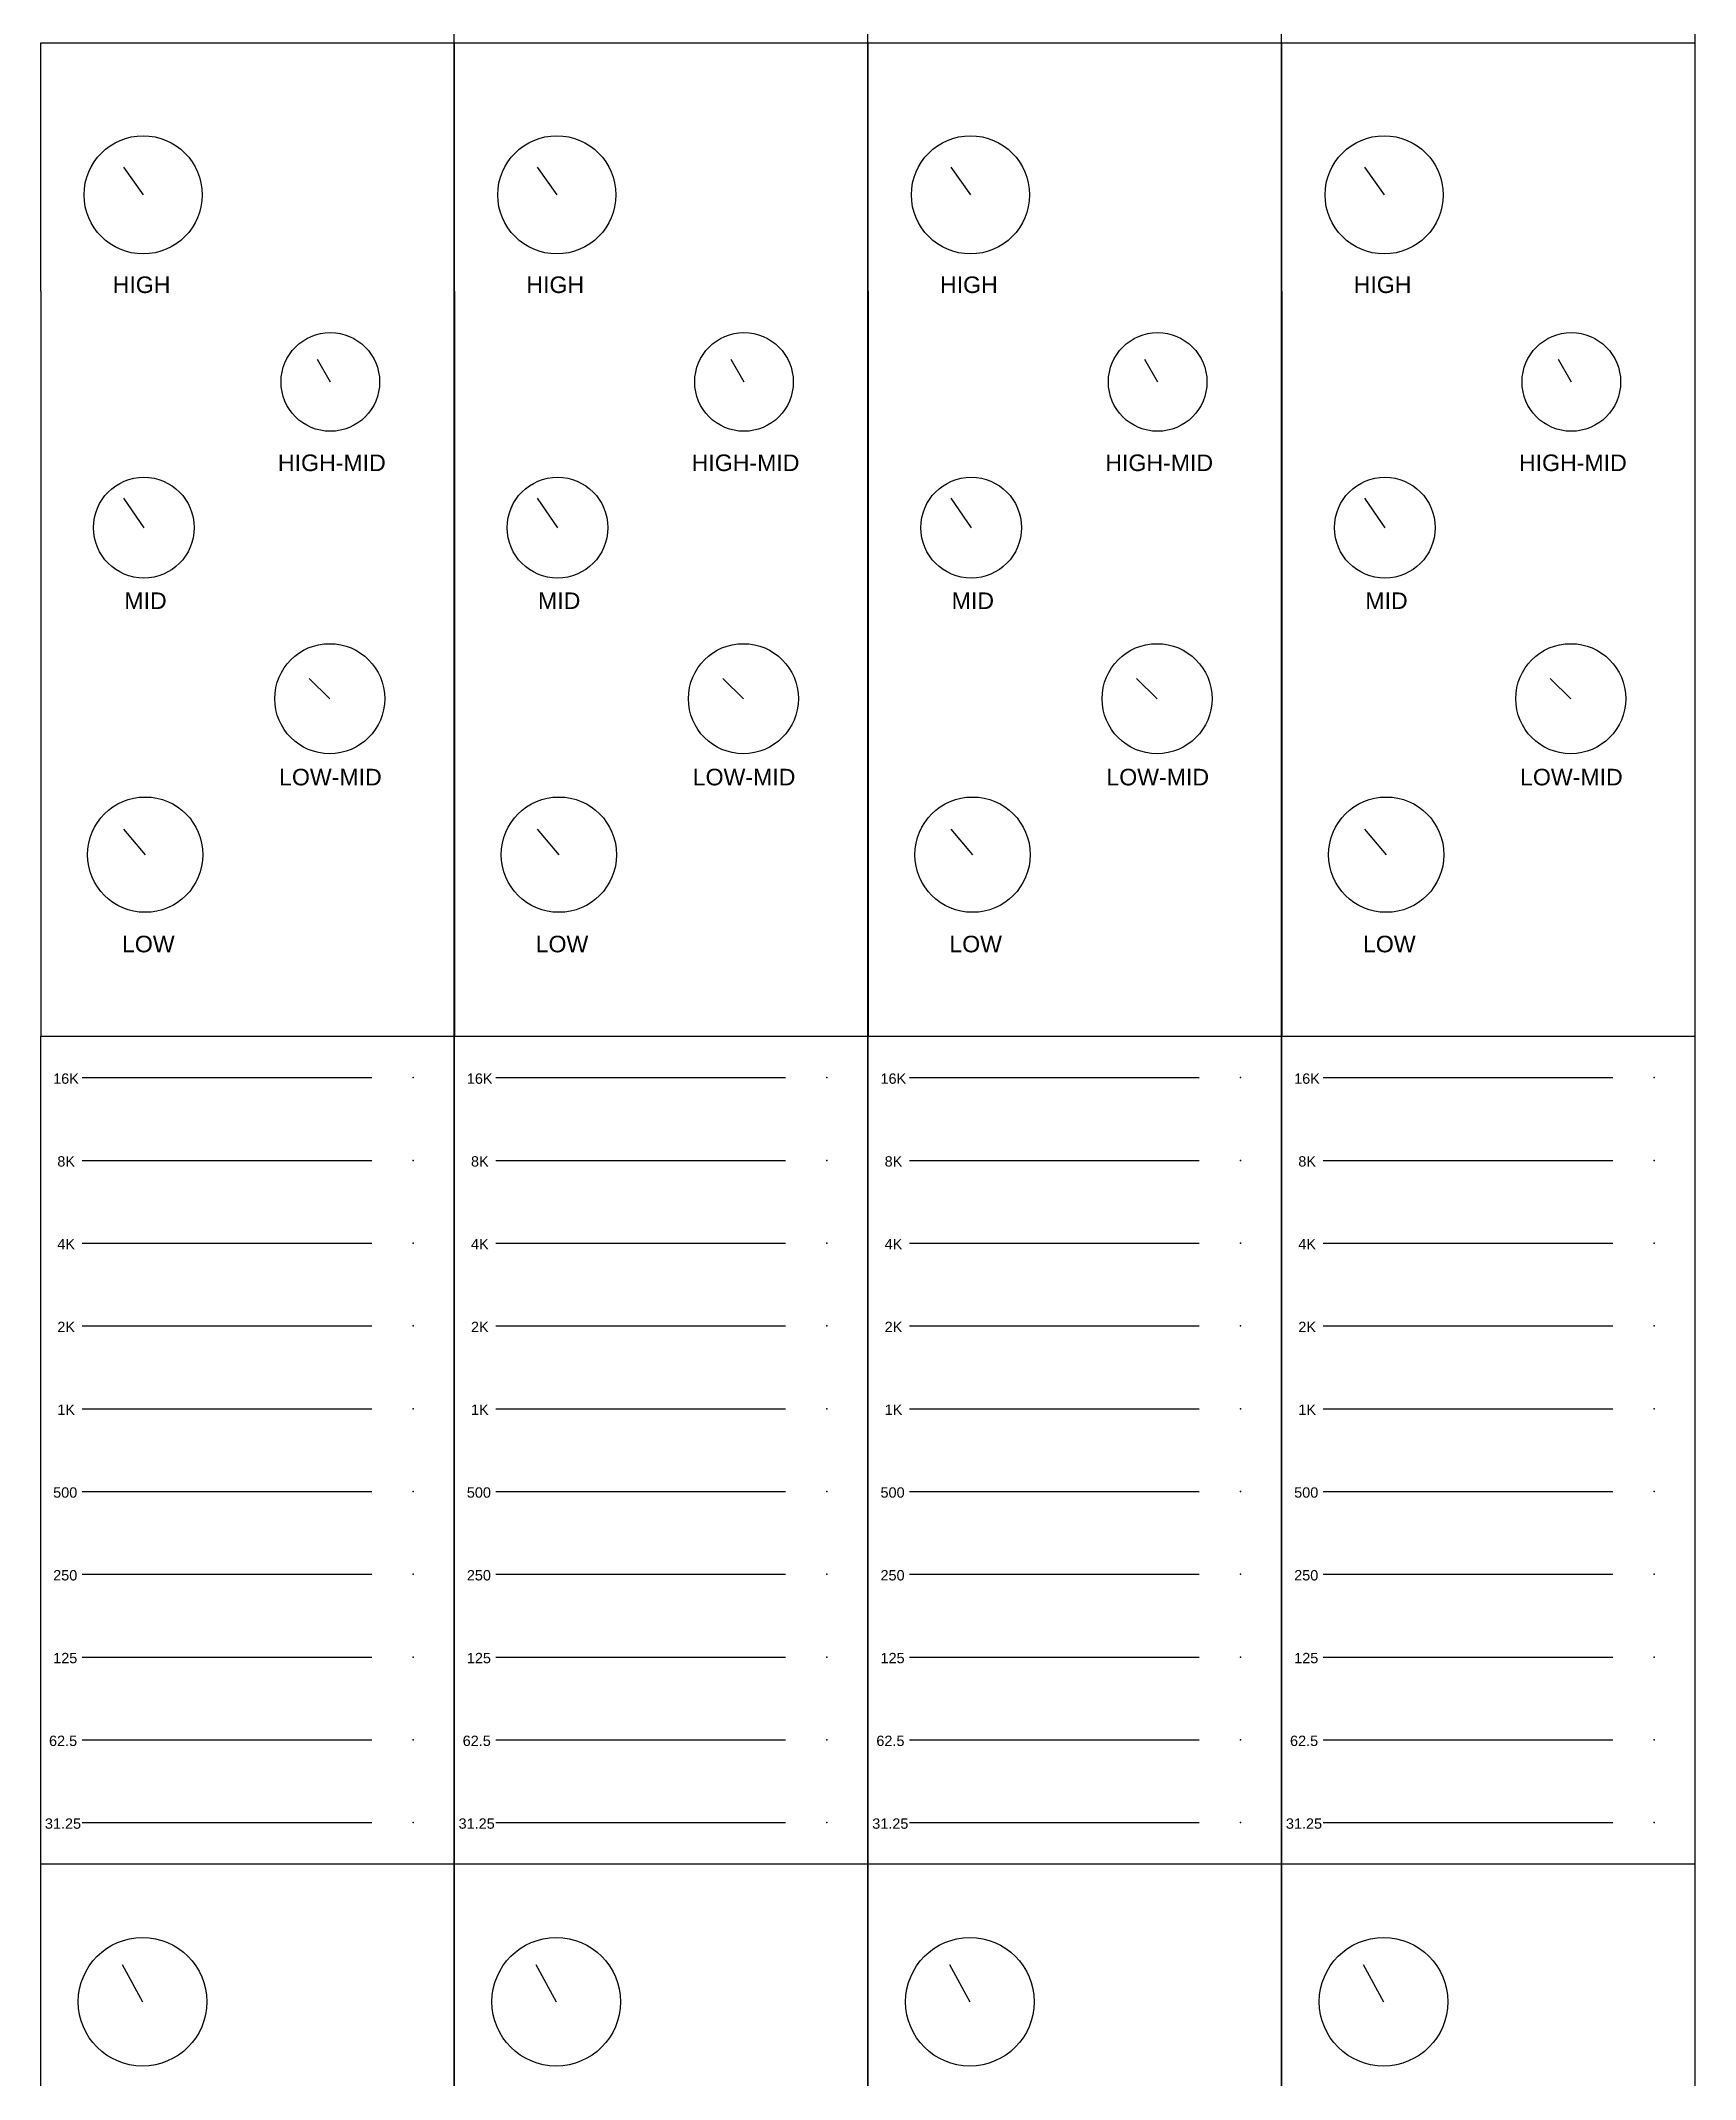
# Model space of a CAD drawing. Header units: inches. Extents: x -1200 to 6108, y -1200 to 2900.
# Drawn here: x -399.7 to 0.2, y 247 to 739.5 of the extents above; entities that cross this region are included whole.
import ezdxf

# ---------------------------------------------------------------- set-up
doc = ezdxf.new("R2010")
doc.units = ezdxf.units.IN
doc.header["$MEASUREMENT"] = 0
doc.layers.get('0').update_dxf_attribs({"lineweight": 25, "true_color": 0xffffff})
doc.styles.add('textstyle1012', font='')
doc.styles.add('textstyle1013', font='')
doc.styles.add('textstyle1014', font='')
doc.styles.add('textstyle1015', font='')
doc.styles.add('textstyle106', font='')
doc.styles.add('textstyle107', font='')
doc.styles.add('textstyle108', font='')
doc.styles.add('textstyle109', font='')
doc.styles.add('textstyle122', font='')
doc.styles.add('textstyle123', font='')
doc.styles.add('textstyle124', font='')
doc.styles.add('textstyle125', font='')
doc.styles.add('textstyle138', font='')
doc.styles.add('textstyle139', font='')
doc.styles.add('textstyle140', font='')
doc.styles.add('textstyle141', font='')
doc.styles.add('textstyle154', font='')
doc.styles.add('textstyle155', font='')
doc.styles.add('textstyle156', font='')
doc.styles.add('textstyle157', font='')
doc.styles.add('textstyle170', font='')
doc.styles.add('textstyle171', font='')
doc.styles.add('textstyle172', font='')
doc.styles.add('textstyle173', font='')
doc.styles.add('textstyle186', font='')
doc.styles.add('textstyle187', font='')
doc.styles.add('textstyle188', font='')
doc.styles.add('textstyle189', font='')
doc.styles.add('textstyle28', font='')
doc.styles.add('textstyle29', font='')
doc.styles.add('textstyle30', font='')
doc.styles.add('textstyle31', font='')
doc.styles.add('textstyle58', font='')
doc.styles.add('textstyle59', font='')
doc.styles.add('textstyle60', font='')
doc.styles.add('textstyle61', font='')
doc.styles.add('textstyle74', font='')
doc.styles.add('textstyle75', font='')
doc.styles.add('textstyle76', font='')
doc.styles.add('textstyle77', font='')
doc.styles.add('textstyle854', font='')
doc.styles.add('textstyle855', font='')
doc.styles.add('textstyle856', font='')
doc.styles.add('textstyle857', font='')
doc.styles.add('textstyle90', font='')
doc.styles.add('textstyle91', font='')
doc.styles.add('textstyle92', font='')
doc.styles.add('textstyle93', font='')
doc.styles.add('textstyle966', font='')
doc.styles.add('textstyle967', font='')
doc.styles.add('textstyle968', font='')
doc.styles.add('textstyle969', font='')
doc.styles.add('textstyle980', font='')
doc.styles.add('textstyle981', font='')
doc.styles.add('textstyle982', font='')
doc.styles.add('textstyle983', font='')
doc.styles.add('textstyle996', font='')
doc.styles.add('textstyle997', font='')
doc.styles.add('textstyle998', font='')
doc.styles.add('textstyle999', font='')
doc.styles.get('textstyle1012').set_extended_font_data('Liberation Sans')
doc.styles.get('textstyle1013').set_extended_font_data('Liberation Sans')
doc.styles.get('textstyle1014').set_extended_font_data('Liberation Sans')
doc.styles.get('textstyle1015').set_extended_font_data('Liberation Sans')
doc.styles.get('textstyle106').set_extended_font_data('Liberation Sans')
doc.styles.get('textstyle107').set_extended_font_data('Liberation Sans')
doc.styles.get('textstyle108').set_extended_font_data('Liberation Sans')
doc.styles.get('textstyle109').set_extended_font_data('Liberation Sans')
doc.styles.get('textstyle122').set_extended_font_data('Liberation Sans')
doc.styles.get('textstyle123').set_extended_font_data('Liberation Sans')
doc.styles.get('textstyle124').set_extended_font_data('Liberation Sans')
doc.styles.get('textstyle125').set_extended_font_data('Liberation Sans')
doc.styles.get('textstyle138').set_extended_font_data('Liberation Sans')
doc.styles.get('textstyle139').set_extended_font_data('Liberation Sans')
doc.styles.get('textstyle140').set_extended_font_data('Liberation Sans')
doc.styles.get('textstyle141').set_extended_font_data('Liberation Sans')
doc.styles.get('textstyle154').set_extended_font_data('Liberation Sans')
doc.styles.get('textstyle155').set_extended_font_data('Liberation Sans')
doc.styles.get('textstyle156').set_extended_font_data('Liberation Sans')
doc.styles.get('textstyle157').set_extended_font_data('Liberation Sans')
doc.styles.get('textstyle170').set_extended_font_data('Liberation Sans')
doc.styles.get('textstyle171').set_extended_font_data('Liberation Sans')
doc.styles.get('textstyle172').set_extended_font_data('Liberation Sans')
doc.styles.get('textstyle173').set_extended_font_data('Liberation Sans')
doc.styles.get('textstyle186').set_extended_font_data('Liberation Sans')
doc.styles.get('textstyle187').set_extended_font_data('Liberation Sans')
doc.styles.get('textstyle188').set_extended_font_data('Liberation Sans')
doc.styles.get('textstyle189').set_extended_font_data('Liberation Sans')
doc.styles.get('textstyle28').set_extended_font_data('Liberation Sans')
doc.styles.get('textstyle29').set_extended_font_data('Liberation Sans')
doc.styles.get('textstyle30').set_extended_font_data('Liberation Sans')
doc.styles.get('textstyle31').set_extended_font_data('Liberation Sans')
doc.styles.get('textstyle58').set_extended_font_data('Liberation Sans')
doc.styles.get('textstyle59').set_extended_font_data('Liberation Sans')
doc.styles.get('textstyle60').set_extended_font_data('Liberation Sans')
doc.styles.get('textstyle61').set_extended_font_data('Liberation Sans')
doc.styles.get('textstyle74').set_extended_font_data('Liberation Sans')
doc.styles.get('textstyle75').set_extended_font_data('Liberation Sans')
doc.styles.get('textstyle76').set_extended_font_data('Liberation Sans')
doc.styles.get('textstyle77').set_extended_font_data('Liberation Sans')
doc.styles.get('textstyle854').set_extended_font_data('Liberation Sans')
doc.styles.get('textstyle855').set_extended_font_data('Liberation Sans')
doc.styles.get('textstyle856').set_extended_font_data('Liberation Sans')
doc.styles.get('textstyle857').set_extended_font_data('Liberation Sans')
doc.styles.get('textstyle90').set_extended_font_data('Liberation Sans')
doc.styles.get('textstyle91').set_extended_font_data('Liberation Sans')
doc.styles.get('textstyle92').set_extended_font_data('Liberation Sans')
doc.styles.get('textstyle93').set_extended_font_data('Liberation Sans')
doc.styles.get('textstyle966').set_extended_font_data('Liberation Sans')
doc.styles.get('textstyle967').set_extended_font_data('Liberation Sans')
doc.styles.get('textstyle968').set_extended_font_data('Liberation Sans')
doc.styles.get('textstyle969').set_extended_font_data('Liberation Sans')
doc.styles.get('textstyle980').set_extended_font_data('Liberation Sans')
doc.styles.get('textstyle981').set_extended_font_data('Liberation Sans')
doc.styles.get('textstyle982').set_extended_font_data('Liberation Sans')
doc.styles.get('textstyle983').set_extended_font_data('Liberation Sans')
doc.styles.get('textstyle996').set_extended_font_data('Liberation Sans')
doc.styles.get('textstyle997').set_extended_font_data('Liberation Sans')
doc.styles.get('textstyle998').set_extended_font_data('Liberation Sans')
doc.styles.get('textstyle999').set_extended_font_data('Liberation Sans')

# ---------------------------------------------------------------- blocks, each defined once
blk = doc.blocks.new('Channelstripmodel')
for p, q in [((900.22, -1400), (900.22, 1200)), ((1000.22, -1400), (1000.22, 1200)), ((1100.22, -1400), (1100.22, 1200)), ((1200.22, -1400), (1200.22, 1200)), ((800.26, 438.97), (850.26, 438.97)), ((800.26, 378.97), (800.26, 438.97)), ((850.26, 438.97), (900.22, 438.97)), ((900.26, 438.97), (950.26, 438.97)), ((900.26, 378.97), (900.26, 438.97)), ((950.26, 438.97), (1000.22, 438.97)), ((1000.26, 438.97), (1050.26, 438.97)), ((1000.26, 378.97), (1000.26, 438.97)), ((1050.26, 438.97), (1100.22, 438.97)), ((1100.26, 438.97), (1150.26, 438.97)), ((1100.26, 378.97), (1100.26, 438.97)), ((1150.26, 438.97), (1200.22, 438.97)), ((820.26, 408.97), (825.01, 402.26)), ((920.26, 408.97), (925.01, 402.26)), ((1020.26, 408.97), (1025.01, 402.26)), ((1120.26, 408.97), (1125.01, 402.26)), ((800.26, 378.97), (800.26, 198.97)), ((900.26, 378.97), (900.26, 198.97)), ((1000.26, 378.97), (1000.26, 198.97)), ((1100.26, 378.97), (1100.26, 198.97)), ((867.08, 362.59), (870.26, 357.05)), ((967.08, 362.59), (970.26, 357.05)), ((1067.08, 362.59), (1070.26, 357.05)), ((1167.08, 362.59), (1170.26, 357.05)), ((820.26, 328.97), (825.18, 321.84)), ((920.26, 328.97), (925.18, 321.84)), ((1020.26, 328.97), (1025.18, 321.84)), ((1120.26, 328.97), (1125.18, 321.84)), ((865.18, 285.43), (870.11, 280.52)), ((965.18, 285.43), (970.11, 280.52)), ((1065.18, 285.43), (1070.11, 280.52)), ((1165.18, 285.43), (1170.11, 280.52)), ((820.26, 248.97), (825.51, 242.83)), ((920.26, 248.97), (925.51, 242.83)), ((1020.26, 248.97), (1025.51, 242.83)), ((1120.26, 248.97), (1125.51, 242.83)), ((800.26, -1.03), (800.26, 198.97)), ((800.26, 198.97), (850.26, 198.97)), ((850.26, 198.97), (900.22, 198.97)), ((900.26, -1.03), (900.26, 198.97)), ((900.26, 198.97), (950.26, 198.97)), ((950.26, 198.97), (1000.22, 198.97)), ((1000.26, -1.03), (1000.26, 198.97)), ((1000.26, 198.97), (1050.26, 198.97)), ((1050.26, 198.97), (1100.22, 198.97)), ((1100.26, -1.03), (1100.26, 198.97)), ((1100.26, 198.97), (1150.26, 198.97)), ((1150.26, 198.97), (1200.22, 198.97)), ((810.26, 188.97), (840.26, 188.97)), ((840.26, 188.97), (880.26, 188.97)), ((910.26, 188.97), (940.26, 188.97)), ((940.26, 188.97), (980.26, 188.97)), ((1010.26, 188.97), (1040.26, 188.97)), ((1040.26, 188.97), (1080.26, 188.97)), ((1110.26, 188.97), (1140.26, 188.97)), ((1140.26, 188.97), (1180.26, 188.97)), ((810.26, 168.97), (840.26, 168.97)), ((840.26, 168.97), (880.26, 168.97)), ((910.26, 168.97), (940.26, 168.97)), ((940.26, 168.97), (980.26, 168.97)), ((1010.26, 168.97), (1040.26, 168.97)), ((1040.26, 168.97), (1080.26, 168.97)), ((1110.26, 168.97), (1140.26, 168.97)), ((1140.26, 168.97), (1180.26, 168.97)), ((810.26, 148.97), (840.26, 148.97)), ((840.26, 148.97), (880.26, 148.97)), ((910.26, 148.97), (940.26, 148.97)), ((940.26, 148.97), (980.26, 148.97)), ((1010.26, 148.97), (1040.26, 148.97)), ((1040.26, 148.97), (1080.26, 148.97)), ((1110.26, 148.97), (1140.26, 148.97)), ((1140.26, 148.97), (1180.26, 148.97)), ((810.26, 128.97), (840.26, 128.97)), ((840.26, 128.97), (880.26, 128.97)), ((910.26, 128.97), (940.26, 128.97)), ((940.26, 128.97), (980.26, 128.97)), ((1010.26, 128.97), (1040.26, 128.97)), ((1040.26, 128.97), (1080.26, 128.97)), ((1110.26, 128.97), (1140.26, 128.97)), ((1140.26, 128.97), (1180.26, 128.97)), ((810.26, 108.97), (840.26, 108.97)), ((840.26, 108.97), (880.26, 108.97)), ((910.26, 108.97), (940.26, 108.97)), ((940.26, 108.97), (980.26, 108.97)), ((1010.26, 108.97), (1040.26, 108.97)), ((1040.26, 108.97), (1080.26, 108.97)), ((1110.26, 108.97), (1140.26, 108.97)), ((1140.26, 108.97), (1180.26, 108.97)), ((810.26, 88.97), (840.26, 88.97)), ((840.26, 88.97), (880.26, 88.97)), ((910.26, 88.97), (940.26, 88.97)), ((940.26, 88.97), (980.26, 88.97)), ((1010.26, 88.97), (1040.26, 88.97)), ((1040.26, 88.97), (1080.26, 88.97)), ((1110.26, 88.97), (1140.26, 88.97)), ((1140.26, 88.97), (1180.26, 88.97)), ((810.26, 68.97), (840.26, 68.97)), ((840.26, 68.97), (880.26, 68.97)), ((910.26, 68.97), (940.26, 68.97)), ((940.26, 68.97), (980.26, 68.97)), ((1010.26, 68.97), (1040.26, 68.97)), ((1040.26, 68.97), (1080.26, 68.97)), ((1110.26, 68.97), (1140.26, 68.97)), ((1140.26, 68.97), (1180.26, 68.97)), ((810.26, 48.97), (840.26, 48.97)), ((840.26, 48.97), (880.26, 48.97)), ((910.26, 48.97), (940.26, 48.97)), ((940.26, 48.97), (980.26, 48.97)), ((1010.26, 48.97), (1040.26, 48.97)), ((1040.26, 48.97), (1080.26, 48.97)), ((1110.26, 48.97), (1140.26, 48.97)), ((1140.26, 48.97), (1180.26, 48.97)), ((810.26, 28.97), (840.26, 28.97)), ((840.26, 28.97), (880.26, 28.97)), ((910.26, 28.97), (940.26, 28.97)), ((940.26, 28.97), (980.26, 28.97)), ((1010.26, 28.97), (1040.26, 28.97)), ((1040.26, 28.97), (1080.26, 28.97)), ((1110.26, 28.97), (1140.26, 28.97)), ((1140.26, 28.97), (1180.26, 28.97)), ((810.26, 8.97), (840.26, 8.97)), ((840.26, 8.97), (880.26, 8.97)), ((910.26, 8.97), (940.26, 8.97)), ((940.26, 8.97), (980.26, 8.97)), ((1010.26, 8.97), (1040.26, 8.97)), ((1040.26, 8.97), (1080.26, 8.97)), ((1110.26, 8.97), (1140.26, 8.97)), ((1140.26, 8.97), (1180.26, 8.97)), ((800.26, -81.03), (800.26, -1.03)), ((800.26, -1.03), (850.26, -1.03)), ((800.26, -1.03), (850.26, -1.03)), ((850.26, -1.03), (850.26, -1.03)), ((850.26, -1.03), (900.22, -1.03)), ((900.26, -81.03), (900.26, -1.03)), ((900.26, -1.03), (950.26, -1.03)), ((900.26, -1.03), (950.26, -1.03)), ((950.26, -1.03), (950.26, -1.03)), ((950.26, -1.03), (1000.22, -1.03)), ((1000.26, -81.03), (1000.26, -1.03)), ((1000.26, -1.03), (1050.26, -1.03)), ((1000.26, -1.03), (1050.26, -1.03)), ((1050.26, -1.03), (1050.26, -1.03)), ((1050.26, -1.03), (1100.22, -1.03)), ((1100.26, -81.03), (1100.26, -1.03)), ((1100.26, -1.03), (1150.26, -1.03)), ((1100.26, -1.03), (1150.26, -1.03)), ((1150.26, -1.03), (1150.26, -1.03)), ((1150.26, -1.03), (1200.22, -1.03)), ((819.93, -25.3), (824.87, -34.33)), ((919.93, -25.3), (924.87, -34.33)), ((1019.93, -25.3), (1024.87, -34.33)), ((1119.93, -25.3), (1124.87, -34.33))]:
    blk.add_line(p, q)
for centre, radius in [((825.01, 402.26), 14.27), ((925.01, 402.26), 14.27), ((1025.01, 402.26), 14.27), ((1125.01, 402.26), 14.27), ((870.26, 357.05), 11.92), ((970.26, 357.05), 11.92), ((1070.26, 357.05), 11.92), ((1170.26, 357.05), 11.92), ((825.18, 321.84), 12.18), ((925.18, 321.84), 12.18), ((1025.18, 321.84), 12.18), ((1125.18, 321.84), 12.18), ((870.11, 280.52), 13.29), ((970.11, 280.52), 13.29), ((1070.11, 280.52), 13.29), ((1170.11, 280.52), 13.29), ((825.51, 242.83), 13.93), ((925.51, 242.83), 13.93), ((1025.51, 242.83), 13.93), ((1125.51, 242.83), 13.93), ((824.87, -34.33), 15.53), ((924.87, -34.33), 15.53), ((1024.87, -34.33), 15.53), ((1124.87, -34.33), 15.53)]:
    blk.add_circle(centre, radius)
for p in [(890.26, 188.97), (990.26, 188.97), (1090.26, 188.97), (1190.26, 188.97), (890.26, 168.97), (990.26, 168.97), (1090.26, 168.97), (1190.26, 168.97), (890.26, 148.97), (990.26, 148.97), (1090.26, 148.97), (1190.26, 148.97), (890.26, 128.97), (990.26, 128.97), (1090.26, 128.97), (1190.26, 128.97), (890.26, 108.97), (990.26, 108.97), (1090.26, 108.97), (1190.26, 108.97), (890.26, 88.97), (990.26, 88.97), (1090.26, 88.97), (1190.26, 88.97), (890.26, 68.97), (990.26, 68.97), (1090.26, 68.97), (1190.26, 68.97), (890.26, 48.97), (990.26, 48.97), (1090.26, 48.97), (1190.26, 48.97), (890.26, 28.97), (990.26, 28.97), (1090.26, 28.97), (1190.26, 28.97), (890.26, 8.97), (990.26, 8.97), (1090.26, 8.97), (1190.26, 8.97)]:
    blk.add_point(p)
at = {"char_height": 1}
for s, insert, attachment_point, style in [('\\C7;\\H4;HIGH', (824.63, 380.51), 5, 'textstyle854'), ('\\C7;\\H4;HIGH', (924.63, 380.51), 5, 'textstyle855'), ('\\C7;\\H4;HIGH', (1024.63, 380.51), 5, 'textstyle856'), ('\\C7;\\H4;HIGH', (1124.63, 380.51), 5, 'textstyle857'), ('\\C7;\\H4;HIGH-MID', (870.63, 337.49), 5, 'textstyle996'), ('\\C7;\\H4;HIGH-MID', (970.63, 337.49), 5, 'textstyle997'), ('\\C7;\\H4;HIGH-MID', (1070.63, 337.49), 5, 'textstyle998'), ('\\C7;\\H4;HIGH-MID', (1170.63, 337.49), 5, 'textstyle999'), ('\\C7;\\H4;MID', (825.58, 304.19), 5, 'textstyle1012'), ('\\C7;\\H4;MID', (925.58, 304.19), 5, 'textstyle1013'), ('\\C7;\\H4;MID', (1025.58, 304.19), 5, 'textstyle1014'), ('\\C7;\\H4;MID', (1125.58, 304.19), 5, 'textstyle1015'), ('\\C7;\\H4;LOW-MID', (870.28, 261.55), 5, 'textstyle966'), ('\\C7;\\H4;LOW-MID', (970.28, 261.55), 5, 'textstyle967'), ('\\C7;\\H4;LOW-MID', (1070.28, 261.55), 5, 'textstyle968'), ('\\C7;\\H4;LOW-MID', (1170.28, 261.55), 5, 'textstyle969'), ('\\C7;\\H4;LOW', (826.26, 221.21), 5, 'textstyle980'), ('\\C7;\\H4;LOW', (926.26, 221.21), 5, 'textstyle981'), ('\\C7;\\H4;LOW', (1026.26, 221.21), 5, 'textstyle982'), ('\\C7;\\H4;LOW', (1126.26, 221.21), 5, 'textstyle983'), ('\\C7;\\H2.5;16K', (803.26, 189.97), 1, 'textstyle28'), ('\\C7;\\H2.5;16K', (903.26, 189.97), 1, 'textstyle29'), ('\\C7;\\H2.5;16K', (1003.26, 189.97), 1, 'textstyle30'), ('\\C7;\\H2.5;16K', (1103.26, 189.97), 1, 'textstyle31'), ('\\C7;\\H2.5;8K', (804.26, 169.97), 1, 'textstyle106'), ('\\C7;\\H2.5;8K', (904.26, 169.97), 1, 'textstyle107'), ('\\C7;\\H2.5;8K', (1004.26, 169.97), 1, 'textstyle108'), ('\\C7;\\H2.5;8K', (1104.26, 169.97), 1, 'textstyle109'), ('\\C7;\\H2.5;4K', (804.26, 149.97), 1, 'textstyle122'), ('\\C7;\\H2.5;4K', (904.26, 149.97), 1, 'textstyle123'), ('\\C7;\\H2.5;4K', (1004.26, 149.97), 1, 'textstyle124'), ('\\C7;\\H2.5;4K', (1104.26, 149.97), 1, 'textstyle125'), ('\\C7;\\H2.5;2K', (804.26, 129.97), 1, 'textstyle74'), ('\\C7;\\H2.5;2K', (904.26, 129.97), 1, 'textstyle75'), ('\\C7;\\H2.5;2K', (1004.26, 129.97), 1, 'textstyle76'), ('\\C7;\\H2.5;2K', (1104.26, 129.97), 1, 'textstyle77'), ('\\C7;\\H2.5;1K', (804.26, 109.97), 1, 'textstyle90'), ('\\C7;\\H2.5;1K', (904.26, 109.97), 1, 'textstyle91'), ('\\C7;\\H2.5;1K', (1004.26, 109.97), 1, 'textstyle92'), ('\\C7;\\H2.5;1K', (1104.26, 109.97), 1, 'textstyle93'), ('\\C7;\\H2.5;500', (803.26, 89.97), 1, 'textstyle170'), ('\\C7;\\H2.5;500', (903.26, 89.97), 1, 'textstyle171'), ('\\C7;\\H2.5;500', (1003.26, 89.97), 1, 'textstyle172'), ('\\C7;\\H2.5;500', (1103.26, 89.97), 1, 'textstyle173'), ('\\C7;\\H2.5;250', (803.26, 69.97), 1, 'textstyle186'), ('\\C7;\\H2.5;250', (903.26, 69.97), 1, 'textstyle187'), ('\\C7;\\H2.5;250', (1003.26, 69.97), 1, 'textstyle188'), ('\\C7;\\H2.5;250', (1103.26, 69.97), 1, 'textstyle189'), ('\\C7;\\H2.5;125', (803.26, 49.97), 1, 'textstyle138'), ('\\C7;\\H2.5;125', (903.26, 49.97), 1, 'textstyle139'), ('\\C7;\\H2.5;125', (1003.26, 49.97), 1, 'textstyle140'), ('\\C7;\\H2.5;125', (1103.26, 49.97), 1, 'textstyle141'), ('\\C7;\\H2.5;62.5', (802.26, 29.97), 1, 'textstyle154'), ('\\C7;\\H2.5;62.5', (902.26, 29.97), 1, 'textstyle155'), ('\\C7;\\H2.5;62.5', (1002.26, 29.97), 1, 'textstyle156'), ('\\C7;\\H2.5;62.5', (1102.26, 29.97), 1, 'textstyle157'), ('\\C7;\\H2.5;31.25', (801.26, 9.97), 1, 'textstyle58'), ('\\C7;\\H2.5;31.25', (901.26, 9.97), 1, 'textstyle59'), ('\\C7;\\H2.5;31.25', (1001.26, 9.97), 1, 'textstyle60'), ('\\C7;\\H2.5;31.25', (1101.26, 9.97), 1, 'textstyle61')]:
    blk.add_mtext(s, dxfattribs=dict(at, insert=insert, attachment_point=attachment_point, style=style))

msp = doc.modelspace()

# ---------------------------------------------------------------- block references
msp.add_blockref('Channelstripmodel', (-1200, 300))

doc.saveas('drawing.dxf')
